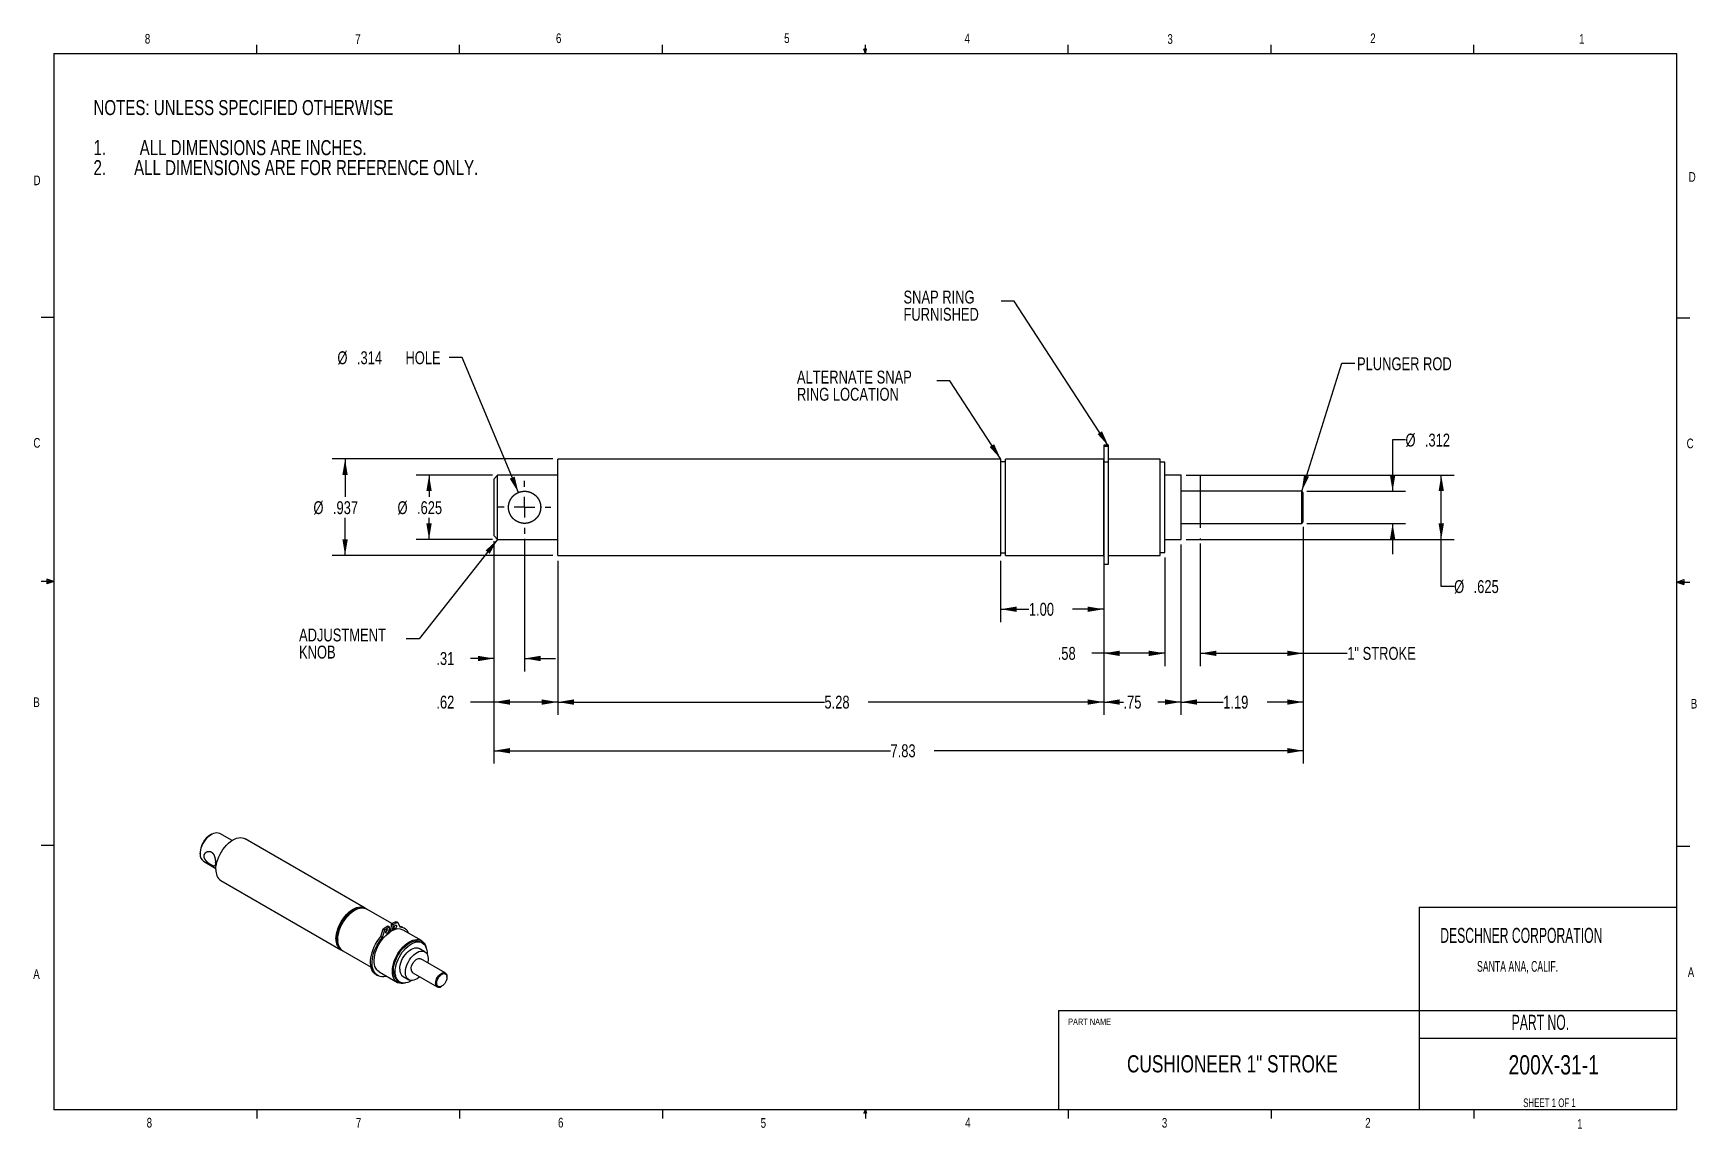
# Model space of a CAD drawing. Extents: x 0.4 to 16.6, y 0.2 to 10.8.
import ezdxf

# ---------------------------------------------------------------- set-up
doc = ezdxf.new("R2010")
doc.units = 0
doc.header["$MEASUREMENT"] = 0
doc.linetypes.add('CENTERX2', pattern=[0.8, 0.5, -0.1, 0.1, -0.1])
doc.layers.get('0').update_dxf_attribs({"linetype": 'CONTINUOUS'})
doc.styles.add('SLDTEXTSTYLE0', font='TXT', dxfattribs={"width": 0.75})
doc.styles.add('SLDTEXTSTYLE1', font='TXT', dxfattribs={"width": 0.605})
doc.styles.add('SLDTEXTSTYLE2', font='TXT', dxfattribs={"width": 0.6875})
doc.dimstyles.new('SLDDIMSTYLE0', dxfattribs={"dimtxt": 0.125, "dimasz": 0.156, "dimexe": 0, "dimexo": 0.0625, "dimgap": 0.03125, "dimtad": 0, "dimtih": 1, "dimtoh": 1, "dimdec": 3, "dimrnd": 1e-09, "dimzin": 12, "dimtxsty": 'SLDTEXTSTYLE0', "dimsah": 1, "dimcen": 0.09, "dimazin": 3, "dimtfac": 1, "dimtdec": 3, "dimtofl": 0, "dimtmove": 0, "dimatfit": 3, "dimtolj": 1, "dimtzin": 12})
doc.dimstyles.new('SLDDIMSTYLE1', dxfattribs={"dimtxt": 0.125, "dimasz": 0.156, "dimexe": 0, "dimexo": 0.0625, "dimgap": 0.03125, "dimtad": 0, "dimtih": 1, "dimtoh": 1, "dimrnd": 1e-09, "dimzin": 12, "dimtxsty": 'SLDTEXTSTYLE0', "dimsah": 1, "dimcen": 0.09, "dimazin": 3, "dimtfac": 1, "dimtdec": 3, "dimtofl": 0, "dimtmove": 0, "dimatfit": 3, "dimtolj": 1, "dimtzin": 12})
doc.dimstyles.new('SLDDIMSTYLE2', dxfattribs={"dimtxt": 0.125, "dimasz": 0.156, "dimexe": 0, "dimexo": 0.0625, "dimgap": 0.03125, "dimtad": 0, "dimtih": 1, "dimtoh": 1, "dimrnd": 1e-09, "dimzin": 4, "dimtxsty": 'SLDTEXTSTYLE0', "dimsah": 1, "dimcen": 0.09, "dimazin": 3, "dimtfac": 1, "dimtdec": 3, "dimtofl": 0, "dimtmove": 0, "dimatfit": 3, "dimtolj": 1, "dimtzin": 12})
doc.dimstyles.new('SLDDIMSTYLE3', dxfattribs={"dimtxt": 0.125, "dimasz": 0.156, "dimexe": 0, "dimexo": 0.0625, "dimgap": 0.03125, "dimtad": 0, "dimtih": 1, "dimtoh": 1, "dimrnd": 1e-09, "dimzin": 12, "dimtxsty": 'SLDTEXTSTYLE0', "dimsah": 1, "dimcen": 0.09, "dimazin": 3, "dimtfac": 1, "dimtdec": 3, "dimtmove": 0, "dimatfit": 3, "dimtolj": 1, "dimtzin": 12})
doc.dimstyles.new('SLDDIMSTYLE4', dxfattribs={"dimtxt": 0.125, "dimasz": 0.156, "dimexe": 0, "dimexo": 0.0625, "dimgap": 0.03125, "dimtad": 0, "dimtih": 1, "dimtoh": 1, "dimdec": 3, "dimrnd": 1e-09, "dimzin": 12, "dimtxsty": 'SLDTEXTSTYLE0', "dimsah": 1, "dimcen": 0.09, "dimazin": 3, "dimtfac": 1, "dimtdec": 3, "dimtmove": 0, "dimatfit": 3, "dimtolj": 1, "dimtzin": 12})
doc.dimstyles.new('SLDDIMSTYLE5', dxfattribs={"dimtxt": 0.125, "dimasz": 0.156, "dimexe": 0, "dimexo": 0.0625, "dimgap": 0.03125, "dimtad": 0, "dimtih": 1, "dimtoh": 1, "dimdec": 3, "dimrnd": 1e-09, "dimzin": 12, "dimtxsty": 'SLDTEXTSTYLE0', "dimsah": 1, "dimcen": 0, "dimazin": 3, "dimtfac": 1, "dimtdec": 3, "dimtofl": 0, "dimtmove": 0, "dimatfit": 3, "dimtolj": 1, "dimtzin": 12})
doc.dimstyles.new('SLDDIMSTYLE6', dxfattribs={"dimtxt": 0, "dimasz": 0.156, "dimexe": 0, "dimexo": 0.0625, "dimgap": 0, "dimtad": 0, "dimtih": 1, "dimtoh": 1, "dimdec": 0, "dimrnd": 1e-09, "dimzin": 0, "dimtxsty": 'STANDARD', "dimsah": 1, "dimcen": 0.09, "dimazin": 3, "dimtfac": 0.156, "dimtdec": 0, "dimtofl": 0, "dimtmove": 0, "dimatfit": 3, "dimtolj": 1, "dimtzin": 0})

# ---------------------------------------------------------------- blocks, each defined once
blk = doc.blocks.new('SW_NOTE_0')
at = {"color": 0, "linetype": 'CONTINUOUS', "attachment_point": 1, "style": 'SLDTEXTSTYLE0'}
for s, insert, char_height in [('NOTES: UNLESS SPECIFIED OTHERWISE', (0, 0.188), 0.14583), ('1.', (0, -0.201), 0.1458), ('ALL DIMENSIONS ARE INCHES.', (0.448, -0.201), 0.14583), ('2.', (0, -0.395), 0.1458), ('ALL DIMENSIONS ARE FOR REFERENCE ONLY.', (0.394, -0.395), 0.14583)]:
    blk.add_mtext(s, dxfattribs=dict(at, insert=insert, char_height=char_height))
blk = doc.blocks.new('_D')
at = {"color": 7, "linetype": 'CONTINUOUS'}
for p, q in [((12.751, 6.048), (12.751, 4.696)), ((11.751, 5.886), (11.751, 4.696)), ((11.751, 4.821), (12.751, 4.821)), ((12.751, 4.821), (13.178, 4.821))]:
    blk.add_line(p, q, dxfattribs=at)
for points in [[(11.751, 4.821), (11.907, 4.795), (11.907, 4.847)], [(12.751, 4.821), (12.595, 4.847), (12.595, 4.795)]]:
    blk.add_solid(points, dxfattribs=at)
at = {"color": 7, "linetype": 'CONTINUOUS', "insert": (13.178, 4.883, 0.004), "char_height": 0.125, "attachment_point": 1, "style": 'SLDTEXTSTYLE0'}
blk.add_mtext('1" STROKE', dxfattribs=at)
blk = doc.blocks.new('_D_1')
at = {"color": 7, "linetype": 'CONTINUOUS'}
for p, q in [((12.751, 6.048), (12.751, 3.751)), ((4.897, 5.911), (4.897, 3.751)), ((4.897, 3.876), (8.745, 3.876)), ((12.751, 3.876), (9.169, 3.876))]:
    blk.add_line(p, q, dxfattribs=at)
for points in [[(4.897, 3.876), (5.053, 3.85), (5.053, 3.902)], [(12.751, 3.876), (12.595, 3.902), (12.595, 3.85)]]:
    blk.add_solid(points, dxfattribs=at)
at = {"color": 7, "linetype": 'CONTINUOUS', "insert": (8.745, 3.938, 0.004), "char_height": 0.125, "attachment_point": 1, "style": 'SLDTEXTSTYLE0'}
blk.add_mtext('7.83', dxfattribs=at)
blk = doc.blocks.new('_D_2')
at = {"color": 7, "linetype": 'CONTINUOUS'}
for p, q in [((5.517, 5.72), (5.517, 4.223)), ((10.814, 5.72), (10.814, 4.223)), ((5.517, 4.348), (8.104, 4.348)), ((10.814, 4.348), (8.529, 4.348))]:
    blk.add_line(p, q, dxfattribs=at)
for points in [[(5.517, 4.348), (5.673, 4.322), (5.673, 4.374)], [(10.814, 4.348), (10.658, 4.374), (10.658, 4.322)]]:
    blk.add_solid(points, dxfattribs=at)
at = {"color": 7, "linetype": 'CONTINUOUS', "insert": (8.104, 4.41, 0.004), "char_height": 0.125, "attachment_point": 1, "style": 'SLDTEXTSTYLE0'}
blk.add_mtext('5.28', dxfattribs=at)
blk = doc.blocks.new('_D_3')
at = {"color": 7, "linetype": 'CONTINUOUS'}
for p, q in [((10.814, 5.72), (10.814, 4.696)), ((11.408, 5.751), (11.408, 4.696)), ((10.814, 4.821), (10.7, 4.821)), ((11.408, 4.821), (10.814, 4.821))]:
    blk.add_line(p, q, dxfattribs=at)
for points in [[(10.814, 4.821), (10.97, 4.795), (10.97, 4.847)], [(11.408, 4.821), (11.252, 4.847), (11.252, 4.795)]]:
    blk.add_solid(points, dxfattribs=at)
at = {"color": 7, "linetype": 'CONTINUOUS', "insert": (10.368, 4.883, 0.004), "char_height": 0.125, "attachment_point": 1, "style": 'SLDTEXTSTYLE0'}
blk.add_mtext('.58', dxfattribs=at)
blk = doc.blocks.new('_D_4')
at = {"color": 7, "linetype": 'CONTINUOUS'}
for p, q in [((11.564, 5.876), (11.564, 4.223)), ((10.814, 5.72), (10.814, 4.223)), ((10.814, 4.348), (11.006, 4.348)), ((11.564, 4.348), (11.338, 4.348))]:
    blk.add_line(p, q, dxfattribs=at)
for points in [[(10.814, 4.348), (10.97, 4.322), (10.97, 4.374)], [(11.564, 4.348), (11.408, 4.374), (11.408, 4.322)]]:
    blk.add_solid(points, dxfattribs=at)
at = {"color": 7, "linetype": 'CONTINUOUS', "insert": (11.006, 4.41, 0.004), "char_height": 0.125, "attachment_point": 1, "style": 'SLDTEXTSTYLE0'}
blk.add_mtext('.75', dxfattribs=at)
blk = doc.blocks.new('_D_5')
at = {"color": 7, "linetype": 'CONTINUOUS'}
for p, q in [((9.814, 5.72), (9.814, 5.124)), ((10.814, 5.72), (10.814, 5.124)), ((9.814, 5.249), (10.088, 5.249)), ((10.814, 5.249), (10.512, 5.249))]:
    blk.add_line(p, q, dxfattribs=at)
for points in [[(9.814, 5.249), (9.97, 5.223), (9.97, 5.275)], [(10.814, 5.249), (10.658, 5.275), (10.658, 5.223)]]:
    blk.add_solid(points, dxfattribs=at)
at = {"color": 7, "linetype": 'CONTINUOUS', "insert": (10.088, 5.311, 0.004), "char_height": 0.125, "attachment_point": 1, "style": 'SLDTEXTSTYLE0'}
blk.add_mtext('1.00', dxfattribs=at)
blk = doc.blocks.new('_D_6')
at = {"color": 7, "linetype": 'CONTINUOUS'}
for p, q in [((4.882, 6.551), (4.142, 6.551)), ((4.267, 6.551), (4.267, 6.34)), ((4.267, 5.926), (4.267, 6.136)), ((4.882, 5.926), (4.142, 5.926))]:
    blk.add_line(p, q, dxfattribs=at)
for points in [[(4.267, 6.551), (4.241, 6.395), (4.293, 6.395)], [(4.267, 5.926), (4.293, 6.082), (4.241, 6.082)]]:
    blk.add_solid(points, dxfattribs=at)
at = {"color": 7, "linetype": 'CONTINUOUS', "char_height": 0.125, "attachment_point": 1, "style": 'SLDTEXTSTYLE0'}
for s, insert in [('%%c', (3.961, 6.297, 0.004)), ('.625', (4.15, 6.297, 0.004))]:
    blk.add_mtext(s, dxfattribs=dict(at, insert=insert))
blk = doc.blocks.new('_D_7')
at = {"color": 7, "linetype": 'CONTINUOUS'}
for p, q in [((5.467, 6.707), (3.327, 6.707)), ((3.452, 6.707), (3.452, 6.34)), ((3.452, 5.77), (3.452, 6.136)), ((5.467, 5.77), (3.327, 5.77))]:
    blk.add_line(p, q, dxfattribs=at)
for points in [[(3.452, 6.707), (3.426, 6.551), (3.478, 6.551)], [(3.452, 5.77), (3.478, 5.926), (3.426, 5.926)]]:
    blk.add_solid(points, dxfattribs=at)
at = {"color": 7, "linetype": 'CONTINUOUS', "char_height": 0.125, "attachment_point": 1, "style": 'SLDTEXTSTYLE0'}
for s, insert in [('%%c', (3.145, 6.297, 0.004)), ('.937', (3.334, 6.297, 0.004))]:
    blk.add_mtext(s, dxfattribs=dict(at, insert=insert))
blk = doc.blocks.new('_D_8')
at = {"color": 7, "linetype": 'CONTINUOUS'}
for p, q in [((4.897, 5.911), (4.897, 4.223)), ((5.517, 5.72), (5.517, 4.223)), ((4.897, 4.348), (4.67, 4.348)), ((5.517, 4.348), (4.897, 4.348))]:
    blk.add_line(p, q, dxfattribs=at)
for points in [[(4.897, 4.348), (5.053, 4.322), (5.053, 4.374)], [(5.517, 4.348), (5.361, 4.374), (5.361, 4.322)]]:
    blk.add_solid(points, dxfattribs=at)
at = {"color": 7, "linetype": 'CONTINUOUS', "insert": (4.338, 4.41, 0.004), "char_height": 0.125, "attachment_point": 1, "style": 'SLDTEXTSTYLE0'}
blk.add_mtext('.62', dxfattribs=at)
blk = doc.blocks.new('_D_9')
at = {"color": 7, "linetype": 'CONTINUOUS'}
for p, q in [((4.897, 5.911), (4.897, 4.646)), ((5.194, 5.932), (5.194, 4.646)), ((4.897, 4.771), (4.67, 4.771)), ((5.194, 4.771), (5.494, 4.771))]:
    blk.add_line(p, q, dxfattribs=at)
for points in [[(4.897, 4.771), (4.741, 4.797), (4.741, 4.745)], [(5.194, 4.771), (5.35, 4.745), (5.35, 4.797)]]:
    blk.add_solid(points, dxfattribs=at)
at = {"color": 7, "linetype": 'CONTINUOUS', "insert": (4.338, 4.833, 0.004), "char_height": 0.125, "attachment_point": 1, "style": 'SLDTEXTSTYLE0'}
blk.add_mtext('.31', dxfattribs=at)
blk = doc.blocks.new('_D_10')
at = {"color": 7, "linetype": 'CONTINUOUS'}
for p, q in [((11.614, 6.551), (14.215, 6.551)), ((14.09, 5.926), (14.09, 6.551)), ((11.614, 5.926), (14.215, 5.926)), ((14.09, 5.471), (14.09, 5.926)), ((14.215, 5.471), (14.09, 5.471))]:
    blk.add_line(p, q, dxfattribs=at)
for points in [[(14.09, 6.551), (14.064, 6.395), (14.116, 6.395)], [(14.09, 5.926), (14.116, 6.082), (14.064, 6.082)]]:
    blk.add_solid(points, dxfattribs=at)
at = {"color": 7, "linetype": 'CONTINUOUS', "char_height": 0.125, "attachment_point": 1, "style": 'SLDTEXTSTYLE0'}
for s, insert in [('%%c', (14.215, 5.531, 0.004)), ('.625', (14.404, 5.531, 0.004))]:
    blk.add_mtext(s, dxfattribs=dict(at, insert=insert))
blk = doc.blocks.new('_D_11')
at = {"color": 7, "linetype": 'CONTINUOUS'}
for p, q in [((13.743, 6.894), (13.618, 6.894)), ((13.618, 6.894), (13.618, 6.394)), ((12.786, 6.394), (13.743, 6.394)), ((12.786, 6.082), (13.743, 6.082)), ((13.618, 6.082), (13.618, 5.782))]:
    blk.add_line(p, q, dxfattribs=at)
for points in [[(13.618, 6.394), (13.644, 6.55), (13.592, 6.55)], [(13.618, 6.082), (13.592, 5.926), (13.644, 5.926)]]:
    blk.add_solid(points, dxfattribs=at)
at = {"color": 7, "linetype": 'CONTINUOUS', "char_height": 0.125, "attachment_point": 1, "style": 'SLDTEXTSTYLE0'}
for s, insert in [('%%c', (13.743, 6.953, 0.004)), ('.312', (13.931, 6.953, 0.004))]:
    blk.add_mtext(s, dxfattribs=dict(at, insert=insert))
blk = doc.blocks.new('_D_12')
at = {"color": 7, "linetype": 'CONTINUOUS'}
for p, q in [((4.588, 7.693), (4.463, 7.693)), ((5.134, 6.382), (4.588, 7.693))]:
    blk.add_line(p, q, dxfattribs=at)
blk.add_solid([(5.134, 6.382), (5.098, 6.536), (5.05, 6.516)], dxfattribs=at)
at = {"color": 7, "linetype": 'CONTINUOUS', "char_height": 0.125, "attachment_point": 1, "style": 'SLDTEXTSTYLE0'}
for s, insert in [('%%c', (3.378, 7.752, 0.004)), ('.314', (3.567, 7.752, 0.004)), ('HOLE', (4.038, 7.752, 0.004))]:
    blk.add_mtext(s, dxfattribs=dict(at, insert=insert))
blk = doc.blocks.new('_D_13')
at = {"color": 7, "linetype": 'CONTINUOUS'}
for p, q in [((12.751, 6.048), (12.751, 4.223)), ((11.564, 5.876), (11.564, 4.223)), ((11.564, 4.348), (11.974, 4.348)), ((12.751, 4.348), (12.399, 4.348))]:
    blk.add_line(p, q, dxfattribs=at)
for points in [[(11.564, 4.348), (11.72, 4.322), (11.72, 4.374)], [(12.751, 4.348), (12.595, 4.374), (12.595, 4.322)]]:
    blk.add_solid(points, dxfattribs=at)
at = {"color": 7, "linetype": 'CONTINUOUS', "insert": (11.974, 4.41, 0.004), "char_height": 0.125, "attachment_point": 1, "style": 'SLDTEXTSTYLE0'}
blk.add_mtext('1.19', dxfattribs=at)
blk = doc.blocks.new('SW_NOTE_1')
at = {"color": 0, "linetype": 'CONTINUOUS', "char_height": 0.125, "attachment_point": 1, "style": 'SLDTEXTSTYLE0'}
for s, insert in [('ALTERNATE SNAP', (-1.358, 0.099)), ('RING LOCATION', (-1.358, -0.068))]:
    blk.add_mtext(s, dxfattribs=dict(at, insert=insert))
blk = doc.blocks.new('SW_NOTE_2')
at = {"color": 0, "linetype": 'CONTINUOUS', "char_height": 0.125, "attachment_point": 1, "style": 'SLDTEXTSTYLE0'}
for s, insert in [('SNAP RING', (-0.948, 0.101)), ('FURNISHED', (-0.948, -0.066))]:
    blk.add_mtext(s, dxfattribs=dict(at, insert=insert))
blk = doc.blocks.new('SW_NOTE_3')
at = {"color": 0, "linetype": 'CONTINUOUS', "char_height": 0.125, "attachment_point": 1, "style": 'SLDTEXTSTYLE0'}
for s, insert in [('ADJUSTMENT', (-1.041, 0.099)), ('KNOB', (-1.041, -0.067))]:
    blk.add_mtext(s, dxfattribs=dict(at, insert=insert))
blk = doc.blocks.new('SW_CENTERMARKSYMBOL_0')
at = {"color": 0, "linetype": 'CONTINUOUS'}
for p, q in [((0, 0.2), (0, 0.256)), ((-0.2, 0), (-0.256, 0)), ((0, 0), (-0.1, 0)), ((0, 0), (0, 0.1)), ((0, 0), (0, -0.1)), ((0, 0), (0.1, 0)), ((0.2, 0), (0.256, 0)), ((0, -0.2), (0, -0.256))]:
    blk.add_line(p, q, dxfattribs=at)

msp = doc.modelspace()

# ---------------------------------------------------------------- linework, layer by layer
at = {"color": 7, "linetype": 'CONTINUOUS'}
for p, q in [((2.5948, 10.6421), (2.5948, 10.7269)), ((4.5635, 10.6421), (4.5635, 10.7269)), ((6.5323, 10.6421), (6.5323, 10.7269)), ((8.501, 10.6421), (8.4878, 10.684)), ((8.5136, 10.684), (8.4878, 10.684)), ((8.494, 10.684), (8.501, 10.6421)), ((8.501, 10.6421), (8.501, 10.7269)), ((8.501, 10.6421), (8.5136, 10.684)), ((8.5059, 10.684), (8.501, 10.6421)), ((10.4698, 10.6421), (10.4698, 10.7269)), ((12.4385, 10.6421), (12.4385, 10.7269)), ((14.4073, 10.6421), (14.4073, 10.7269)), ((0.6263, 10.6421), (16.3763, 10.6421)), ((0.6263, 10.6421), (0.6263, 0.3921)), ((16.3763, 0.3921), (16.3763, 10.6421)), ((0.6263, 8.0796), (0.5013, 8.0796)), ((16.3763, 8.0753), (16.5013, 8.0753)), ((10.8194, 6.8428), (10.8614, 6.8428)), ((10.8194, 6.8319), (10.8194, 6.8428)), ((10.8194, 6.8319), (10.8614, 6.8319)), ((10.8194, 6.6796), (10.8194, 6.8319)), ((10.8614, 6.8319), (10.8614, 6.8428)), ((10.8614, 6.6796), (10.8614, 6.8319)), ((9.8144, 6.7066), (5.5174, 6.7066)), ((5.5174, 6.2381), (5.5174, 6.7066)), ((9.8144, 6.2381), (9.8144, 6.7066)), ((9.8614, 6.6806), (9.8144, 6.6806)), ((10.8144, 6.7066), (9.8614, 6.7066)), ((9.8614, 6.2381), (9.8614, 6.7066)), ((10.8144, 6.2381), (10.8144, 6.7066)), ((10.8194, 6.6806), (10.8144, 6.6806)), ((10.8194, 5.6871), (10.8194, 6.6796)), ((10.8194, 6.6796), (10.8614, 6.6796)), ((11.3614, 6.7066), (10.8614, 6.7066)), ((10.8614, 5.6871), (10.8614, 6.6796)), ((11.3614, 6.2381), (11.3614, 6.7066)), ((11.4084, 6.6756), (11.3614, 6.6756)), ((11.4084, 6.2381), (11.4084, 6.6756)), ((4.9324, 6.5506), (4.8974, 6.5156)), ((4.8974, 6.2381), (4.8974, 6.5156)), ((5.5174, 6.5506), (4.9324, 6.5506)), ((4.9324, 6.2381), (4.9324, 6.5506)), ((11.5644, 6.5506), (11.4084, 6.5506)), ((11.5644, 6.2381), (11.5644, 6.5506)), ((12.7357, 6.3943), (11.5644, 6.3943)), ((12.7514, 6.3786), (12.7357, 6.3943)), ((12.7357, 6.2381), (12.7357, 6.3943)), ((12.7514, 6.2381), (12.7514, 6.3786)), ((4.8974, 5.9606), (4.8974, 6.2381)), ((4.9324, 5.9256), (4.9324, 6.2381)), ((5.5174, 5.7696), (5.5174, 6.2381)), ((9.8144, 5.7696), (9.8144, 6.2381)), ((9.8614, 5.7696), (9.8614, 6.2381)), ((10.8144, 5.7696), (10.8144, 6.2381)), ((11.3614, 5.7696), (11.3614, 6.2381)), ((11.4084, 5.8006), (11.4084, 6.2381)), ((11.5644, 5.9256), (11.5644, 6.2381)), ((12.7357, 6.0818), (12.7357, 6.2381)), ((12.7514, 6.0976), (12.7514, 6.2381)), ((11.5644, 6.0818), (12.7357, 6.0818)), ((12.7357, 6.0818), (12.7514, 6.0976)), ((4.8974, 5.9606), (4.9324, 5.9256)), ((4.9324, 5.9256), (5.5174, 5.9256)), ((11.4084, 5.9256), (11.5644, 5.9256)), ((5.5174, 5.7696), (9.8144, 5.7696)), ((9.8144, 5.7956), (9.8614, 5.7956)), ((9.8614, 5.7696), (10.8144, 5.7696)), ((10.8144, 5.7956), (10.8194, 5.7956)), ((10.8194, 5.6871), (10.8614, 5.6871)), ((10.8614, 5.7696), (11.3614, 5.7696)), ((11.3614, 5.8006), (11.4084, 5.8006)), ((0.6263, 5.5171), (0.5013, 5.5171)), ((0.5591, 5.5411), (0.5591, 5.4945)), ((0.6263, 5.5171), (0.5591, 5.5411)), ((0.6263, 5.5171), (0.5591, 5.5261)), ((0.6263, 5.5171), (0.5591, 5.5068)), ((0.6263, 5.5171), (0.5591, 5.4945)), ((16.3763, 5.5128), (16.4434, 5.5368)), ((16.3763, 5.5128), (16.4434, 5.5218)), ((16.3763, 5.5128), (16.5013, 5.5128)), ((16.3763, 5.5128), (16.4434, 5.4902)), ((16.3763, 5.5128), (16.4434, 5.5025)), ((16.4434, 5.5368), (16.4434, 5.4902)), ((2.3548, 3.0046), (2.2352, 3.0736)), ((0.6263, 2.9546), (0.5013, 2.9546)), ((2.1571, 3.0659), (2.1447, 3.0588)), ((3.6467, 2.3489), (2.481, 3.0218)), ((16.3763, 2.9503), (16.5013, 2.9503)), ((2.0466, 2.8888), (2.0466, 2.8745)), ((2.079, 2.803), (2.1985, 2.734)), ((2.2468, 2.616), (3.4125, 1.9431)), ((3.9055, 2.1995), (3.6633, 2.3393)), ((13.8763, 2.3564), (13.8763, 0.3921)), ((13.8763, 2.3564), (16.3763, 2.3564)), ((3.799, 2.0716), (3.8224, 2.1472)), ((3.8138, 2.063), (3.8372, 2.1386)), ((3.8224, 2.1472), (3.8662, 2.177)), ((3.8224, 2.1472), (3.8372, 2.1386)), ((3.8372, 2.1386), (3.8811, 2.1684)), ((3.8662, 2.177), (3.8811, 2.1684)), ((3.8811, 2.1684), (3.8853, 2.1145)), ((3.8985, 2.1287), (3.9036, 2.1985)), ((3.8985, 2.1287), (3.9036, 2.1258)), ((3.9036, 2.1985), (3.9475, 2.2194)), ((3.9036, 2.1985), (3.9185, 2.19)), ((3.9142, 2.1312), (3.9185, 2.19)), ((3.9185, 2.19), (3.9623, 2.2109)), ((3.9475, 2.2194), (3.9623, 2.2109)), ((3.9623, 2.2109), (3.9857, 2.1622)), ((4.0312, 2.1499), (4.0164, 2.1585)), ((4.1936, 2.0331), (4.0169, 2.1352)), ((3.799, 2.0716), (3.8138, 2.063)), ((4.2264, 1.9241), (4.1713, 1.956)), ((4.2025, 2.0101), (4.1859, 2.0197)), ((3.4291, 1.9335), (3.7044, 1.7746)), ((4.4247, 1.7195), (4.1874, 1.8565)), ((3.7534, 1.7029), (3.7683, 1.6943)), ((3.7826, 1.7294), (3.9594, 1.6274)), ((3.9672, 1.6408), (3.9838, 1.6312)), ((4.015, 1.6853), (4.0702, 1.6535)), ((4.1092, 1.7212), (4.3466, 1.5842)), ((4.4409, 1.6773), (4.4409, 1.6837)), ((4.3856, 1.588), (4.3912, 1.5912)), ((10.3763, 1.3564), (10.3763, 0.3921)), ((10.3763, 1.3564), (16.3763, 1.3564)), ((13.8763, 1.0862), (16.3763, 1.0862)), ((16.3763, 0.3921), (0.6263, 0.3921)), ((2.5948, 0.3921), (2.5948, 0.3073)), ((4.5635, 0.3921), (4.5635, 0.3073)), ((6.5323, 0.3921), (6.5323, 0.3073)), ((8.4878, 0.3575), (8.501, 0.3921)), ((8.5136, 0.3575), (8.4878, 0.3575)), ((8.501, 0.3921), (8.501, 0.3073)), ((8.501, 0.3921), (8.5136, 0.3575)), ((10.4698, 0.3921), (10.4698, 0.3073)), ((12.4385, 0.3921), (12.4385, 0.3073)), ((14.4073, 0.3921), (14.4073, 0.3073))]:
    msp.add_line(p, q, dxfattribs=at)
at = {"color": 7, "linetype": 'CENTERX2'}
msp.add_line((11.7514, 6.5401), (11.7514, 5.9358), dxfattribs=at)
at = {"color": 7, "linetype": 'CONTINUOUS', "flags": 128}
for points in [[(2.0466, 2.8745), (2.0478, 2.8938), (2.0513, 2.914), (2.0571, 2.9347), (2.0649, 2.9555), (2.0748, 2.976), (2.0864, 2.9956), (2.0995, 3.014), (2.1139, 3.0308), (2.1291, 3.0456), (2.145, 3.0582), (2.1611, 3.0682), (2.1772, 3.0754), (2.1928, 3.0797), (2.2076, 3.081), (2.2214, 3.0792), (2.2338, 3.0744), (2.2352, 3.0736)], [(2.1983, 2.7233), (2.1994, 2.7466), (2.2029, 2.7709), (2.2086, 2.7959), (2.2166, 2.8212), (2.2265, 2.8465), (2.2384, 2.8714), (2.2521, 2.8955), (2.2674, 2.9186), (2.2839, 2.9403), (2.3017, 2.9602), (2.3203, 2.9782), (2.3395, 2.994), (2.359, 3.0073), (2.3786, 3.0179), (2.398, 3.0258), (2.417, 3.0307), (2.4352, 3.0327), (2.4523, 3.0317), (2.4683, 3.0277), (2.481, 3.0218)], [(3.3639, 2.0504), (3.3651, 2.0737), (3.3686, 2.098), (3.3743, 2.123), (3.3822, 2.1483), (3.3922, 2.1735), (3.4041, 2.1984), (3.4178, 2.2226), (3.433, 2.2457), (3.4496, 2.2673), (3.4673, 2.2873), (3.4859, 2.3053), (3.5051, 2.3211), (3.5247, 2.3344), (3.5443, 2.345), (3.5637, 2.3529), (3.5826, 2.3578), (3.6008, 2.3598), (3.618, 2.3588), (3.634, 2.3548), (3.6484, 2.3478), (3.6547, 2.3436)], [(3.3731, 2.0557), (3.3743, 2.0786), (3.3779, 2.1025), (3.3837, 2.127), (3.3918, 2.1519), (3.4019, 2.1767), (3.414, 2.201), (3.4278, 2.2244), (3.4432, 2.2467), (3.4598, 2.2675), (3.4776, 2.2864), (3.4961, 2.3032), (3.5151, 2.3176), (3.5344, 2.3294), (3.5536, 2.3384), (3.5724, 2.3445), (3.5906, 2.3476), (3.5979, 2.348)], [(3.3806, 2.0408), (3.3817, 2.0641), (3.3852, 2.0884), (3.3909, 2.1134), (3.3988, 2.1387), (3.4088, 2.164), (3.4207, 2.1888), (3.4344, 2.213), (3.4496, 2.2361), (3.4662, 2.2577), (3.4839, 2.2777), (3.5025, 2.2957), (3.5217, 2.3115), (3.5413, 2.3248), (3.5609, 2.3354), (3.5803, 2.3433), (3.5993, 2.3482), (3.6174, 2.3502), (3.6346, 2.3492), (3.6506, 2.3452), (3.6633, 2.3393)], [(3.7826, 1.7294), (3.7702, 1.7384), (3.7588, 1.7505), (3.7494, 1.7653), (3.7422, 1.7824), (3.7372, 1.8017), (3.7346, 1.8229), (3.7343, 1.8456), (3.7364, 1.8696), (3.7408, 1.8945), (3.7475, 1.9199), (3.7564, 1.9455), (3.7674, 1.9709), (3.7802, 1.9958), (3.7948, 2.0197), (3.8109, 2.0424), (3.8282, 2.0635), (3.8466, 2.0828), (3.8657, 2.0998), (3.8853, 2.1145)], [(3.8479, 2.1133), (3.8489, 2.12), (3.8519, 2.1269), (3.8564, 2.1329), (3.8617, 2.1372), (3.867, 2.139), (3.8714, 2.1381), (3.8744, 2.1347), (3.8755, 2.1292), (3.8744, 2.1225), (3.8714, 2.1156), (3.867, 2.1096), (3.8617, 2.1053), (3.8564, 2.1035), (3.8519, 2.1043), (3.8489, 2.1078), (3.8479, 2.1133)], [(3.8838, 2.1336), (3.8978, 2.1409), (3.8995, 2.1417)], [(3.8846, 2.1234), (3.888, 2.1253), (3.8987, 2.1306)], [(3.924, 2.1572), (3.9251, 2.1639), (3.9281, 2.1708), (3.9325, 2.1768), (3.9378, 2.1811), (3.9431, 2.1829), (3.9476, 2.1821), (3.9506, 2.1786), (3.9516, 2.1731), (3.9506, 2.1664), (3.9476, 2.1596), (3.9431, 2.1535), (3.9378, 2.1493), (3.9325, 2.1474), (3.9281, 2.1483), (3.9251, 2.1517), (3.924, 2.1572)], [(3.7534, 1.7029), (3.7453, 1.7082), (3.7323, 1.7199), (3.7212, 1.7342), (3.7123, 1.7511), (3.7056, 1.7702), (3.7012, 1.7914), (3.6991, 1.8144), (3.6994, 1.8389), (3.7021, 1.8646), (3.7071, 1.8911), (3.7144, 1.9181), (3.7239, 1.9453), (3.7355, 1.9722), (3.7489, 1.9987), (3.7641, 2.0243), (3.7809, 2.0487), (3.799, 2.0716)], [(3.8548, 1.6878), (3.8478, 1.6859), (3.828, 1.6825), (3.809, 1.6823), (3.7913, 1.685), (3.7749, 1.6909), (3.7601, 1.6997), (3.7471, 1.7113), (3.7361, 1.7256), (3.7272, 1.7425), (3.7204, 1.7616), (3.716, 1.7828), (3.7139, 1.8058), (3.7143, 1.8303), (3.7169, 1.856), (3.722, 1.8825), (3.7293, 1.9095), (3.7388, 1.9367), (3.7503, 1.9637), (3.7638, 1.9901), (3.779, 2.0157), (3.7958, 2.0401), (3.8138, 2.063)], [(3.9109, 1.7346), (3.9121, 1.7579), (3.9155, 1.7822), (3.9213, 1.8072), (3.9292, 1.8325), (3.9391, 1.8578), (3.9511, 1.8827), (3.9647, 1.9068), (3.98, 1.9299), (3.9966, 1.9516), (4.0143, 1.9716), (4.0329, 1.9896), (4.0521, 2.0053), (4.0716, 2.0186), (4.0912, 2.0293), (4.1106, 2.0371), (4.1296, 2.0421), (4.1478, 2.0441), (4.165, 2.043), (4.1809, 2.039), (4.1954, 2.0321), (4.2082, 2.0223), (4.2192, 2.0099), (4.2281, 1.9949), (4.2349, 1.9776), (4.2376, 1.968)], [(3.9219, 1.741), (3.923, 1.7636), (3.9265, 1.7872), (3.9323, 1.8115), (3.9403, 1.8361), (3.9503, 1.8606), (3.9622, 1.8846), (3.9759, 1.9078), (3.9911, 1.9298), (4.0076, 1.9503), (4.0251, 1.969), (4.0434, 1.9856), (4.0623, 1.9999), (4.0813, 2.0115), (4.1003, 2.0205), (4.1189, 2.0265), (4.1368, 2.0295), (4.1539, 2.0296), (4.1697, 2.0266), (4.1842, 2.0206), (4.1859, 2.0197)], [(3.9385, 1.7314), (3.9396, 1.754), (3.9431, 1.7776), (3.9489, 1.8019), (3.9569, 1.8265), (3.9669, 1.851), (3.9788, 1.875), (3.9925, 1.8982), (4.0077, 1.9202), (4.0242, 1.9407), (4.0417, 1.9594), (4.0601, 1.976), (4.0789, 1.9903), (4.0979, 2.0019), (4.1169, 2.0109), (4.1355, 2.0169), (4.1534, 2.02), (4.1705, 2.02), (4.1864, 2.017), (4.2008, 2.0111), (4.2137, 2.0022), (4.2247, 1.9906), (4.2337, 1.9764), (4.2405, 1.9599), (4.2452, 1.9413), (4.2475, 1.9208), (4.2477, 1.902)], [(3.9827, 1.7569), (3.9838, 1.7761), (3.9873, 1.7963), (3.9931, 1.8171), (4.001, 1.8379), (4.0109, 1.8583), (4.0225, 1.8779), (4.0356, 1.8963), (4.0499, 1.9131), (4.0652, 1.928), (4.0811, 1.9405), (4.0972, 1.9505), (4.1132, 1.9577), (4.1288, 1.962), (4.1437, 1.9633), (4.1574, 1.9615), (4.1698, 1.9568), (4.1713, 1.956)], [(4.0378, 1.725), (4.039, 1.7443), (4.0425, 1.7645), (4.0483, 1.7852), (4.0562, 1.806), (4.066, 1.8265), (4.0776, 1.8461), (4.0907, 1.8645), (4.1051, 1.8813), (4.1204, 1.8961), (4.1362, 1.9087), (4.1523, 1.9186), (4.1684, 1.9259), (4.184, 1.9302), (4.1988, 1.9314), (4.2126, 1.9297), (4.225, 1.9249), (4.2358, 1.9173), (4.2447, 1.9069), (4.2515, 1.894), (4.2561, 1.8788), (4.2585, 1.8617), (4.2585, 1.8431), (4.2561, 1.8233), (4.255, 1.8174)], [(4.0931, 1.7569), (4.0943, 1.7709), (4.0978, 1.7856), (4.1036, 1.8005), (4.1113, 1.8149), (4.1207, 1.8281), (4.1312, 1.8396), (4.1425, 1.8489), (4.1541, 1.8556), (4.1654, 1.8593), (4.1759, 1.86), (4.1853, 1.8576), (4.1874, 1.8565)], [(4.0378, 1.6219), (4.0329, 1.6205), (4.0143, 1.6171), (3.9966, 1.6166), (3.98, 1.6191), (3.9647, 1.6246), (3.9511, 1.6329), (3.9391, 1.6441), (3.9292, 1.6578), (3.9213, 1.674), (3.9155, 1.6924), (3.9121, 1.7127), (3.9109, 1.7346)], [(4.1, 1.6462), (4.0979, 1.6449), (4.0789, 1.6346), (4.0601, 1.6271), (4.0417, 1.6225), (4.0242, 1.621), (4.0077, 1.6224), (3.9925, 1.6269), (3.9788, 1.6343), (3.9669, 1.6446), (3.9569, 1.6575), (3.9489, 1.6729), (3.9431, 1.6905), (3.9396, 1.7101), (3.9385, 1.7314)], [(4.1769, 1.6821), (4.1684, 1.6749), (4.1523, 1.6636), (4.1362, 1.655), (4.1204, 1.6493), (4.1051, 1.6465), (4.0907, 1.6467), (4.0776, 1.65), (4.066, 1.6562), (4.0562, 1.6652), (4.0483, 1.6769), (4.0425, 1.691), (4.039, 1.7071), (4.0378, 1.725)], [(4.3304, 1.6199), (4.3316, 1.6339), (4.3352, 1.6486), (4.3409, 1.6635), (4.3487, 1.6779), (4.358, 1.6911), (4.3686, 1.7026), (4.3799, 1.7119), (4.3914, 1.7186), (4.4027, 1.7223), (4.4132, 1.723), (4.4226, 1.7206), (4.4303, 1.7151), (4.4361, 1.7069), (4.4397, 1.6963), (4.4409, 1.6837), (4.4409, 1.6837)], [(4.3415, 1.6199), (4.3427, 1.6329), (4.3461, 1.6467), (4.3516, 1.6605), (4.359, 1.6738), (4.3679, 1.6858), (4.3779, 1.6962), (4.3885, 1.7043), (4.3992, 1.7098), (4.4096, 1.7125), (4.4191, 1.7122), (4.4273, 1.7089), (4.4338, 1.7027), (4.4383, 1.6941), (4.4406, 1.6833), (4.4406, 1.6709), (4.4383, 1.6575), (4.4338, 1.6436), (4.4273, 1.63), (4.4191, 1.6172), (4.4096, 1.6059), (4.3992, 1.5966), (4.3885, 1.5898), (4.3779, 1.5857), (4.3679, 1.5845), (4.359, 1.5863), (4.3516, 1.5911), (4.3461, 1.5985), (4.3427, 1.6083), (4.3415, 1.6199)]]:
    msp.add_lwpolyline(points, dxfattribs=at)
at = {"color": 7, "linetype": 'CONTINUOUS'}
for centre, radius, start, end in [((2.2581, 2.88), 0.2117, 122.39261, 177.61277), ((2.1238, 2.8664), 0.0776, 173.94823, 234.7396), ((2.318, 2.7129), 0.1202, 175.01982, 233.668), ((3.8302, 2.1394), 0.0306, 305.57505, 354.43033), ((4.0097, 1.9323), 0.2206, 115.66394, 124.33068), ((3.9693, 2.036), 0.11, 64.38422, 120.06771), ((3.9063, 2.1834), 0.0306, 305.57506, 354.43032), ((3.9706, 2.0782), 0.0924, 60.29685, 82.9425), ((3.9833, 2.0665), 0.0957, 22.82611, 88.59), ((3.4739, 2.0363), 0.1108, 172.69262, 241.54982), ((3.5157, 2.0511), 0.1426, 178.14127, 207.19911), ((3.5003, 2.0303), 0.1202, 175.01982, 233.668), ((4.033, 1.7309), 0.1116, 174.8334, 233.85442), ((4.0598, 1.7487), 0.0776, 173.94823, 234.7396), ((4.1317, 1.7529), 0.0389, 174.01368, 234.67415), ((4.3642, 1.6146), 0.0342, 171.12134, 308.88403)]:
    msp.add_arc(centre, radius, start, end, dxfattribs=at)
for points in [[(5.3504, 6.2486), (5.3504, 6.2276), (5.3494, 6.2173), (5.3453, 6.1971), (5.3422, 6.1871), (5.3343, 6.1683), (5.3295, 6.1594), (5.3182, 6.1426), (5.3117, 6.1348), (5.2976, 6.1206), (5.2898, 6.1142), (5.273, 6.1029), (5.2642, 6.0982), (5.2455, 6.0903), (5.2356, 6.0872), (5.2154, 6.0831), (5.2051, 6.0821), (5.1844, 6.082), (5.1739, 6.0831), (5.1537, 6.0871), (5.1438, 6.0901), (5.1249, 6.098), (5.116, 6.1028), (5.0993, 6.114), (5.0914, 6.1205), (5.0772, 6.1346), (5.0708, 6.1423), (5.0595, 6.1591), (5.0546, 6.1681), (5.0467, 6.1868), (5.0436, 6.1967), (5.0395, 6.217), (5.0384, 6.2273), (5.0384, 6.248), (5.0394, 6.2585), (5.0435, 6.2788), (5.0464, 6.2886), (5.0544, 6.3076), (5.0592, 6.3166), (5.0704, 6.3333), (5.0769, 6.3412), (5.0911, 6.3554), (5.0988, 6.3618), (5.1155, 6.373), (5.1246, 6.3779), (5.1432, 6.3858), (5.1529, 6.3888), (5.1733, 6.393), (5.1837, 6.394), (5.2043, 6.3941), (5.2148, 6.3931), (5.2351, 6.389), (5.2449, 6.386), (5.2638, 6.3781), (5.2728, 6.3733), (5.2896, 6.3621), (5.2974, 6.3557), (5.3117, 6.3414), (5.3181, 6.3337), (5.3293, 6.317), (5.3343, 6.3079), (5.3422, 6.2891), (5.3452, 6.2794), (5.3493, 6.2591), (5.3504, 6.2486), (5.3504, 6.2276)], [(2.1944, 2.7935), (2.1944, 2.7849), (2.1942, 2.7811), (2.1935, 2.7741), (2.1929, 2.7709), (2.1914, 2.7656), (2.1905, 2.7634), (2.1882, 2.7598), (2.1869, 2.7585), (2.1838, 2.7567), (2.182, 2.7562), (2.1779, 2.7561), (2.1756, 2.7565), (2.1704, 2.7579), (2.1675, 2.759), (2.1612, 2.7619), (2.1578, 2.7637), (2.1505, 2.7679), (2.1465, 2.7704), (2.1386, 2.7757), (2.1345, 2.7786), (2.1264, 2.7848), (2.1224, 2.7881), (2.1147, 2.7951), (2.1109, 2.7987), (2.104, 2.8063), (2.1008, 2.8102), (2.0951, 2.8184), (2.0926, 2.8226), (2.0885, 2.8311), (2.0868, 2.8355), (2.0847, 2.8442), (2.0841, 2.8485), (2.0841, 2.857), (2.0846, 2.8612), (2.0867, 2.869), (2.0883, 2.8727), (2.0924, 2.8796), (2.0949, 2.8827), (2.1006, 2.8883), (2.1039, 2.8907), (2.1108, 2.8947), (2.1144, 2.8963), (2.1222, 2.8985), (2.1262, 2.8992), (2.1342, 2.8994), (2.1383, 2.899), (2.1463, 2.897), (2.1502, 2.8954), (2.1575, 2.8913), (2.161, 2.8886), (2.1674, 2.8823), (2.1703, 2.8787), (2.1755, 2.8708), (2.1778, 2.8665), (2.1819, 2.8575), (2.1837, 2.8527), (2.1869, 2.8429), (2.1882, 2.8379), (2.1905, 2.8278), (2.1914, 2.8226), (2.1929, 2.8126), (2.1935, 2.8077), (2.1942, 2.7981), (2.1944, 2.7935), (2.1944, 2.7849)]]:
    msp.add_open_spline(points, degree=3, knots=[-0.03125, -0.03125, 0, 0, 0.03125, 0.03125, 0.0625, 0.0625, 0.09375, 0.09375, 0.125, 0.125, 0.15625, 0.15625, 0.1875, 0.1875, 0.21875, 0.21875, 0.25, 0.25, 0.28125, 0.28125, 0.3125, 0.3125, 0.34375, 0.34375, 0.375, 0.375, 0.40625, 0.40625, 0.4375, 0.4375, 0.46875, 0.46875, 0.5, 0.5, 0.53125, 0.53125, 0.5625, 0.5625, 0.59375, 0.59375, 0.625, 0.625, 0.65625, 0.65625, 0.6875, 0.6875, 0.71875, 0.71875, 0.75, 0.75, 0.78125, 0.78125, 0.8125, 0.8125, 0.84375, 0.84375, 0.875, 0.875, 0.90625, 0.90625, 0.9375, 0.9375, 0.96875, 0.96875, 1, 1, 1.03125, 1.03125], dxfattribs=at)

# ---------------------------------------------------------------- block references
for name, p in [('SW_NOTE_0', (1.0108, 10.0021)), ('SW_NOTE_2', (9.8192, 8.2397)), ('SW_NOTE_1', (9.1953, 7.4653)), ('SW_CENTERMARKSYMBOL_0', (5.1944, 6.2381)), ('SW_NOTE_3', (4.0463, 4.9625))]:
    msp.add_blockref(name, p, dxfattribs=at)

# ---------------------------------------------------------------- texts
for s, insert, char_height, attachment_point, style in [('8', (1.5091, 10.8315), 0.0938, 1, 'SLDTEXTSTYLE0'), ('7', (3.551, 10.8287), 0.0938, 1, 'SLDTEXTSTYLE0'), ('6', (5.4987, 10.8367), 0.0938, 1, 'SLDTEXTSTYLE0'), ('5', (7.713, 10.8373), 0.0938, 1, 'SLDTEXTSTYLE0'), ('4', (9.4643, 10.8357), 0.0938, 1, 'SLDTEXTSTYLE0'), ('3', (11.4327, 10.8295), 0.0938, 1, 'SLDTEXTSTYLE0'), ('2', (13.401, 10.8362), 0.0938, 1, 'SLDTEXTSTYLE0'), ('1', (15.4274, 10.8301), 0.0938, 1, 'SLDTEXTSTYLE0'), ('D', (0.4286, 9.4575), 0.0938, 1, 'SLDTEXTSTYLE0'), ('D', (16.4913, 9.491), 0.0938, 1, 'SLDTEXTSTYLE0'), ('PLUNGER ROD', (13.2724, 7.6934), 0.125, 1, 'SLDTEXTSTYLE0'), ('C', (0.4273, 6.9103), 0.0938, 1, 'SLDTEXTSTYLE0'), ('C', (16.4712, 6.9051), 0.0938, 1, 'SLDTEXTSTYLE0'), ('B', (0.4264, 4.3932), 0.0938, 1, 'SLDTEXTSTYLE0'), ('B', (16.5115, 4.3791), 0.0938, 1, 'SLDTEXTSTYLE0'), ('DESCHNER CORPORATION', (14.0804, 2.1568), 0.145833, 1, 'SLDTEXTSTYLE1'), ('SANTA ANA, CALIF.', (14.4373, 1.8354), 0.104167, 1, 'SLDTEXTSTYLE1'), ('A', (0.426, 1.7559), 0.0938, 1, 'SLDTEXTSTYLE0'), ('A', (16.4821, 1.7726), 0.0938, 1, 'SLDTEXTSTYLE0'), ('PART NO.', (14.7736, 1.3131), 0.14583, 1, 'SLDTEXTSTYLE1'), ('PART NAME', (10.4688, 1.2771), 0.0625, 1, 'SLDTEXTSTYLE0'), ('CUSHIONEER 1" STROKE', (12.0635, 0.9209), 0.166667, 2, 'SLDTEXTSTYLE0'), ('200X-31-1', (15.1818, 0.9217), 0.1875, 2, 'SLDTEXTSTYLE0'), ('SHEET 1 OF 1', (15.1404, 0.5011), 0.083333, 2, 'SLDTEXTSTYLE2'), ('8', (1.5268, 0.313), 0.0938, 1, 'SLDTEXTSTYLE0'), ('7', (3.5574, 0.3133), 0.0938, 1, 'SLDTEXTSTYLE0'), ('6', (5.5188, 0.3137), 0.0938, 1, 'SLDTEXTSTYLE0'), ('5', (7.4851, 0.3106), 0.0938, 1, 'SLDTEXTSTYLE0'), ('4', (9.4701, 0.3137), 0.0938, 1, 'SLDTEXTSTYLE0'), ('3', (11.3788, 0.3116), 0.0938, 1, 'SLDTEXTSTYLE0'), ('2', (13.3523, 0.3124), 0.0938, 1, 'SLDTEXTSTYLE0'), ('1', (15.4083, 0.3014), 0.0938, 1, 'SLDTEXTSTYLE0')]:
    msp.add_mtext(s, dxfattribs=dict(at, insert=insert, char_height=char_height, attachment_point=attachment_point, style=style))

# ---------------------------------------------------------------- dimensions: what is measured, and where the dimension line sits
dim = msp.add_diameter_dim_2p(p1=(5.2545, 6.0941), p2=(5.1343, 6.382), text='<> HOLE', dimstyle='SLDDIMSTYLE5', dxfattribs=at)
dim.commit()
dim.dimension.update_dxf_attribs({"geometry": '_D_12', "text_midpoint": (3.9204, 7.6928), "dimtype": 163})
for base, p1, p2, dimstyle, picture, middle in [((13.6175448199, 6.3943156981), (12.7356530876, 6.0818156981), (12.7356530876, 6.3943156981), 'SLDDIMSTYLE4', '_D_11', (13.6175448199, 6.8938528861)), ((3.4521, 5.7696), (5.5174, 6.7066), (5.5174, 5.7696), 'SLDDIMSTYLE0', '_D_7', (3.4521, 6.2379)), ((4.2675, 6.5506), (4.9324, 5.9256), (4.9324, 6.5506), 'SLDDIMSTYLE0', '_D_6', (4.2675, 6.2379)), ((14.09, 6.5506), (11.5644, 5.9256), (11.5644, 6.5506), 'SLDDIMSTYLE0', '_D_10', (14.09, 5.4713))]:
    dim = msp.add_linear_dim(base=base, p1=p1, p2=p2, angle=90, text='%%c<>', dimstyle=dimstyle, dxfattribs=at)
    dim.commit()
    dim.dimension.update_dxf_attribs({"geometry": picture, "text_midpoint": middle, "dimtype": 160})
for base, p1, p2, dimstyle, picture, middle in [((4.8974, 4.771), (5.1944, 5.9821), (4.8974, 5.9606), 'SLDDIMSTYLE3', '_D_9', (4.5037, 4.771)), ((4.8974, 3.876), (12.7514, 6.0976), (4.8974, 5.9606), 'SLDDIMSTYLE1', '_D_1', (8.9568, 3.876)), ((12.7514, 4.3485), (11.5644, 5.9256), (12.7514, 6.0976), 'SLDDIMSTYLE1', '_D_13', (12.1865, 4.3485)), ((11.7514, 4.8209), (12.7514, 6.0976), (11.7514, 5.9358), 'SLDDIMSTYLE0', '_D', (13.6175, 4.8209)), ((4.8974, 4.3485), (5.5174, 5.7696), (4.8974, 5.9606), 'SLDDIMSTYLE1', '_D_8', (4.5037, 4.3485)), ((10.8144, 4.3485), (11.5644, 5.9256), (10.8144, 5.7696), 'SLDDIMSTYLE1', '_D_4', (11.1717, 4.3485)), ((5.5174, 4.3485), (10.8144, 5.7696), (5.5174, 5.7696), 'SLDDIMSTYLE1', '_D_2', (8.3163, 4.3485)), ((9.8144, 5.2492), (10.8144, 5.7696), (9.8144, 5.7696), 'SLDDIMSTYLE2', '_D_5', (10.2999, 5.2492)), ((11.4084, 4.8209), (10.8144, 5.7696), (11.4084, 5.8006), 'SLDDIMSTYLE1', '_D_3', (10.5337, 4.8209))]:
    dim = msp.add_linear_dim(base=base, p1=p1, p2=p2, dimstyle=dimstyle, dxfattribs=at)
    dim.commit()
    dim.dimension.update_dxf_attribs({"geometry": picture, "text_midpoint": middle, "dimtype": 160})

# ---------------------------------------------------------------- leaders
for points in [[(10.8614, 6.8319), (9.9442, 8.2397), (9.8192, 8.2397)], [(12.7357, 6.3943), (13.1257, 7.6374), (13.2507, 7.6374)], [(9.8144, 6.7066), (9.3203, 7.4653), (9.1953, 7.4653)], [(4.9324, 5.9256), (4.1713, 4.9625), (4.0463, 4.9625)]]:
    msp.add_leader(points, dimstyle='SLDDIMSTYLE6', dxfattribs=at)

doc.saveas('drawing.dxf')
